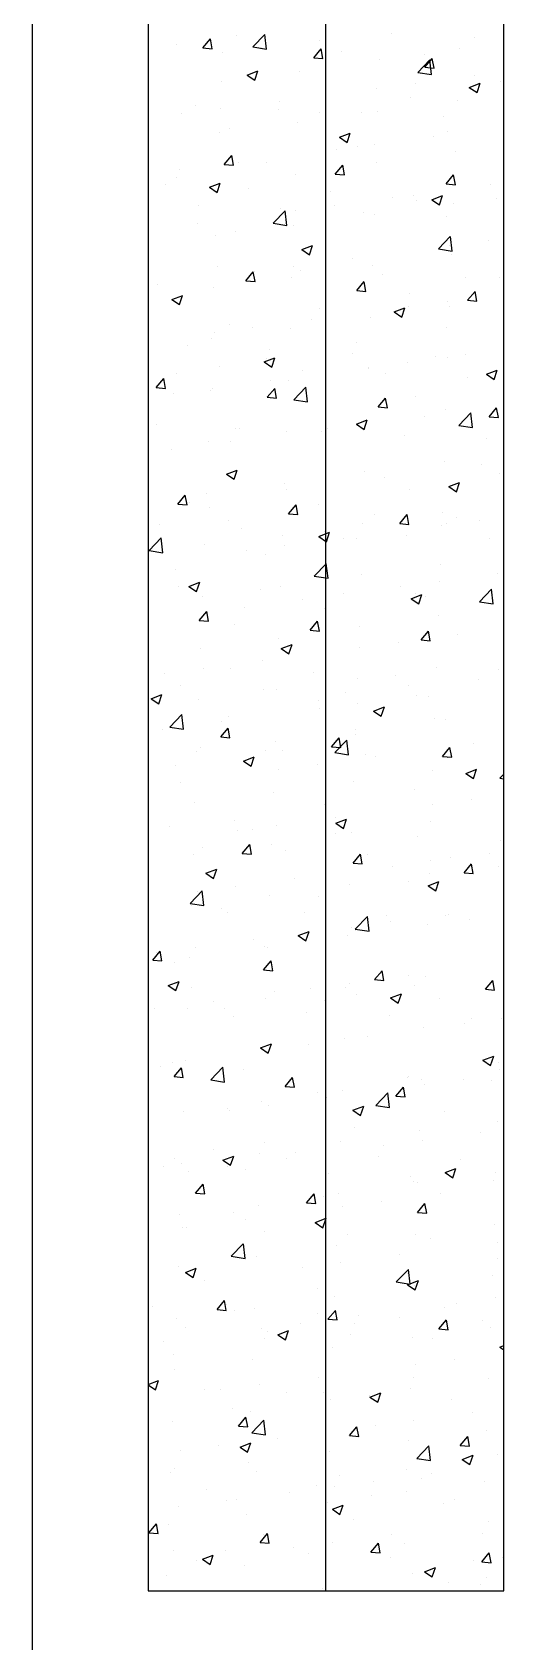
# Model space of a CAD drawing. Header units: millimetres. Extents: x 331487 to 517269, y 198509 to 399936.
# Drawn here: x 430809 to 431114, y 324786 to 325825 of the extents above; entities that cross this region are included whole.
import ezdxf

# ---------------------------------------------------------------- set-up
doc = ezdxf.new("R2010")
doc.units = ezdxf.units.MM
doc.header["$MEASUREMENT"] = 0
doc.layers.add('COLUMN', color=6, linetype='Continuous')
doc.layers.add('FOOTING', color=5, linetype='Continuous')

msp = doc.modelspace()

# ---------------------------------------------------------------- linework, layer by layer
at = {"layer": 'COLUMN'}
for p, q in [((430884.3, 329313.5), (430884.3, 324818.5)), ((431114.3, 324818.5), (431114.3, 329313.5)), ((430884.3, 324818.5), (431114.3, 324818.5))]:
    msp.add_line(p, q, dxfattribs=at)
at = {"layer": 'COLUMN', "color": 2, "linetype": 'Continuous'}
for p, q in [((430952, 325815.7), (430959.8, 325823.8)), ((430960.9, 325814.3), (430959.8, 325823.8)), ((431041.9, 325824.1), (431041.9, 325824.1)), ((430902.8, 325817.4), (430902.8, 325817.4)), ((430919.7, 325815), (430924.6, 325820.8)), ((430919.7, 325815), (430925.7, 325814.5)), ((430925.7, 325814.5), (430924.6, 325820.8)), ((430941.2, 325822.8), (430941.2, 325822.8)), ((430952, 325815.7), (430960.9, 325814.3)), ((430956.2, 325815.1), (430956.2, 325815.1)), ((430957.5, 325815.1), (430957.5, 325815.1)), ((430991.5, 325808.7), (430996.3, 325814.5)), ((430995.3, 325820.1), (430995.3, 325820.1)), ((430997.4, 325808.2), (430996.3, 325814.5)), ((431009.6, 325812.9), (431009.6, 325812.9)), ((431085.5, 325814.5), (431085.5, 325814.5)), ((431095.3, 325821.8), (431095.3, 325821.8)), ((430932.4, 325811.9), (430932.4, 325811.9)), ((430991.5, 325808.7), (430997.4, 325808.2)), ((431034.1, 325807.5), (431034.1, 325807.5)), ((431058.7, 325799.2), (431066.5, 325807.3)), ((431063, 325810.6), (431063, 325810.6)), ((431063.2, 325802.5), (431068, 325808.2)), ((431063.2, 325802.5), (431069.2, 325801.9)), ((431067.6, 325797.8), (431066.5, 325807.3)), ((431069.2, 325801.9), (431068, 325808.2)), ((430931.7, 325793.6), (430931.7, 325793.6)), ((430948.3, 325797.5), (430955.3, 325800.2)), ((430948.3, 325797.5), (430953.3, 325794.2)), ((430953.3, 325794.2), (430955.3, 325800.2)), ((430982.2, 325800), (430982.2, 325800)), ((431057.2, 325792.3), (431057.2, 325792.3)), ((431058.7, 325799.2), (431067.6, 325797.8)), ((431092, 325789.5), (431099, 325792.2)), ((431095.1, 325797.3), (431095.1, 325797.3)), ((431097, 325786.2), (431099, 325792.2)), ((431112.1, 325793.2), (431112.1, 325793.2)), ((431032.2, 325789), (431032.2, 325789)), ((431053.7, 325783.1), (431053.7, 325783.1)), ((431092, 325789.5), (431097, 325786.2)), ((430906.1, 325772.4), (430906.1, 325772.4)), ((430915.2, 325777.7), (430915.2, 325777.7)), ((430931.2, 325775.7), (430931.2, 325775.7)), ((430968.6, 325775.5), (430968.6, 325775.5)), ((430969, 325780.7), (430969, 325780.7)), ((430995.4, 325773.1), (430995.4, 325773.1)), ((431022, 325773.2), (431022, 325773.2)), ((431032.9, 325774.2), (431032.9, 325774.2)), ((431084.2, 325781.2), (431084.2, 325781.2)), ((430937.1, 325763.1), (430937.1, 325763.1)), ((430981, 325766.7), (430981, 325766.7)), ((431075.4, 325771), (431075.4, 325771)), ((431077.7, 325761.2), (431077.7, 325761.2)), ((430930.4, 325760.3), (430930.4, 325760.3)), ((431008, 325757.3), (431015, 325760)), ((431008, 325757.3), (431013, 325753.9)), ((431013, 325753.9), (431015, 325760)), ((431019.4, 325751.2), (431019.4, 325751.2)), ((431030.9, 325752.9), (431030.9, 325752.9)), ((431068.8, 325757.8), (431068.8, 325757.8)), ((430933.6, 325739.8), (430938.4, 325745.5)), ((430939.6, 325739.3), (430938.4, 325745.5)), ((430942.7, 325741.2), (430942.7, 325741.2)), ((430961.1, 325741.2), (430961.1, 325741.2)), ((431005.9, 325749.6), (431005.9, 325749.6)), ((431031.7, 325740.9), (431031.7, 325740.9)), ((431083, 325748), (431083, 325748)), ((430902.8, 325731.2), (430902.8, 325731.2)), ((430904.9, 325736.3), (430904.9, 325736.3)), ((430933.6, 325739.8), (430939.6, 325739.3)), ((430979.7, 325733.4), (430979.7, 325733.4)), ((431005.3, 325733.5), (431010.2, 325739.3)), ((431005.3, 325733.5), (431011.3, 325733)), ((431011.3, 325733), (431010.2, 325739.3)), ((431077.1, 325727.2), (431081.9, 325733)), ((431083, 325726.7), (431081.9, 325733)), ((430895.7, 325726.6), (430895.7, 325726.6)), ((430924, 325725), (430931, 325727.7)), ((430924, 325725), (430929, 325721.7)), ((430929, 325721.7), (430931, 325727.7)), ((430929.2, 325727), (430929.2, 325727)), ((430949.1, 325724.4), (430949.1, 325724.4)), ((431002.5, 325722.1), (431002.5, 325722.1)), ((431055.9, 325719.9), (431055.9, 325719.9)), ((431067.7, 325717), (431074.7, 325719.7)), ((431072.7, 325713.7), (431074.7, 325719.7)), ((431077.1, 325727.2), (431083, 325726.7)), ((431105.6, 325726.7), (431105.6, 325726.7)), ((430916.8, 325713.2), (430916.8, 325713.2)), ((430965.2, 325701.8), (430973, 325709.9)), ((430970.2, 325711), (430970.2, 325711)), ((430974.1, 325700.4), (430973, 325709.9)), ((430979.6, 325710.1), (430979.6, 325710.1)), ((431004.6, 325713.4), (431004.6, 325713.4)), ((431042.5, 325718.4), (431042.5, 325718.4)), ((431057.6, 325716.2), (431057.6, 325716.2)), ((431067.7, 325717), (431072.7, 325713.7)), ((431081.8, 325714.7), (431081.8, 325714.7)), ((431109.3, 325717.6), (431109.3, 325717.6)), ((430916.4, 325701.8), (430916.4, 325701.8)), ((430965.2, 325701.8), (430974.1, 325700.4)), ((430978.5, 325700.1), (430978.5, 325700.1)), ((430999.3, 325706.2), (430999.3, 325706.2)), ((431023.6, 325708.7), (431023.6, 325708.7)), ((431030.5, 325707.6), (431030.5, 325707.6)), ((431077, 325706.4), (431077, 325706.4)), ((430928, 325693.7), (430928, 325693.7)), ((430940.9, 325696.2), (430940.9, 325696.2)), ((431072, 325685.2), (431079.7, 325693.3)), ((431080.9, 325683.8), (431079.8, 325693.3)), ((431104.4, 325690.6), (431104.4, 325690.6)), ((430983.7, 325684.8), (430990.7, 325687.5)), ((430983.7, 325684.8), (430988.6, 325681.4)), ((430988.6, 325681.4), (430990.7, 325687.4)), ((431016.2, 325679), (431016.2, 325679)), ((431072, 325685.2), (431080.9, 325683.8)), ((431079.3, 325687.3), (431079.3, 325687.3)), ((431080.6, 325681.4), (431080.6, 325681.4)), ((430929.2, 325673.6), (430929.2, 325673.6)), ((430947.5, 325664.6), (430952.3, 325670.3)), ((430953.5, 325664.1), (430952.3, 325670.3)), ((430953.3, 325670.7), (430953.3, 325670.7)), ((430978.3, 325674), (430978.3, 325674)), ((430982.6, 325671.3), (430982.6, 325671.3)), ((431029.3, 325674.3), (431029.3, 325674.3)), ((431036, 325669), (431036, 325669)), ((430890.1, 325662.4), (430890.1, 325662.4)), ((430926.8, 325660.4), (430926.8, 325660.4)), ((430947.5, 325664.6), (430953.5, 325664.1)), ((430977.3, 325666.8), (430977.3, 325666.8)), ((431019.2, 325658.3), (431024, 325664.1)), ((431019.2, 325658.3), (431025.2, 325657.8)), ((431025.2, 325657.8), (431024, 325664)), ((431089.4, 325666.8), (431089.4, 325666.8)), ((431090.9, 325652), (431095.8, 325657.8)), ((431096.9, 325651.5), (431095.8, 325657.8)), ((431111.8, 325666.5), (431111.8, 325666.5)), ((430899.7, 325652.5), (430906.7, 325655.2)), ((430899.7, 325652.5), (430904.6, 325649.2)), ((430904.6, 325649.2), (430906.6, 325655.2)), ((430995.1, 325646.5), (430995.1, 325646.5)), ((431043.4, 325644.5), (431050.4, 325647.2)), ((431048.3, 325641.1), (431050.4, 325647.2)), ((431053, 325647.8), (431053, 325647.8)), ((431053.5, 325656.5), (431053.5, 325656.5)), ((431078.1, 325651.1), (431078.1, 325651.1)), ((431079.4, 325648.1), (431079.4, 325648.1)), ((431090.9, 325652), (431096.9, 325651.5)), ((430936.8, 325636.5), (430936.8, 325636.5)), ((430989.9, 325639.5), (430989.9, 325639.5)), ((431028, 325641), (431028, 325641)), ((431043.4, 325644.5), (431048.3, 325641.1)), ((430925.6, 325627.1), (430925.6, 325627.1)), ((430927, 325631.2), (430927, 325631.2)), ((430952, 325634.5), (430952, 325634.5)), ((430976.1, 325633.6), (430976.1, 325633.6)), ((431077.4, 325634.6), (431077.4, 325634.6)), ((430909.7, 325622.5), (430909.7, 325622.5)), ((430963.1, 325620.2), (430963.1, 325620.2)), ((431016.5, 325617.9), (431016.5, 325617.9)), ((431019.1, 325624.5), (431019.1, 325624.5)), ((431069.9, 325615.7), (431069.9, 325615.7)), ((431089.6, 325616.7), (431089.6, 325616.7)), ((430930.8, 325609), (430930.8, 325609)), ((430959.3, 325612.2), (430966.3, 325614.9)), ((430959.3, 325612.2), (430964.3, 325608.9)), ((430960.8, 325614.5), (430960.8, 325614.5)), ((430964.3, 325608.9), (430966.3, 325614.9)), ((430984.2, 325606.8), (430984.2, 325606.8)), ((431026.7, 325608.4), (431026.7, 325608.4)), ((431026.8, 325607.8), (431026.8, 325607.8)), ((431051.8, 325611.7), (431051.8, 325611.7)), ((431078.2, 325614.8), (431078.2, 325614.8)), ((431103.1, 325604.2), (431110.1, 325606.9)), ((431108, 325600.9), (431110.1, 325606.9)), ((430889.6, 325595.6), (430894.5, 325601.4)), ((430889.6, 325595.6), (430895.6, 325595.1)), ((430895.6, 325595.1), (430894.5, 325601.4)), ((430902.5, 325604.5), (430902.5, 325604.5)), ((430925.7, 325595.1), (430925.7, 325595.1)), ((430961.4, 325589.4), (430966.2, 325595.1)), ((430963.6, 325600.1), (430963.6, 325600.1)), ((430967.3, 325588.8), (430966.2, 325595.1)), ((430974.9, 325600.3), (430974.9, 325600.3)), ((430978.5, 325587.8), (430986.3, 325595.9)), ((430987.4, 325586.4), (430986.3, 325595.9)), ((431037.6, 325604.5), (431037.6, 325604.5)), ((431091, 325602.3), (431091, 325602.3)), ((431103.1, 325604.2), (431108, 325600.9)), ((430900.7, 325591.8), (430900.7, 325591.8)), ((430924.4, 325593.9), (430924.4, 325593.9)), ((430961.4, 325589.4), (430967.3, 325588.8)), ((430978.5, 325587.8), (430987.4, 325586.4)), ((431033.1, 325583.1), (431037.9, 325588.8)), ((431039.1, 325582.6), (431037.9, 325588.8)), ((431057.3, 325589.6), (431057.3, 325589.6)), ((430999, 325579.5), (430999, 325579.5)), ((431019, 325572), (431026, 325574.7)), ((431024, 325568.6), (431026, 325574.7)), ((431025.6, 325574.5), (431025.6, 325574.5)), ((431033.1, 325583.1), (431039.1, 325582.6)), ((431063.3, 325577.2), (431063.3, 325577.2)), ((431076.9, 325581.5), (431076.9, 325581.5)), ((431085.2, 325571.2), (431093, 325579.4)), ((431094.1, 325569.9), (431093, 325579.4)), ((431104.8, 325576.8), (431109.6, 325582.6)), ((431104.8, 325576.8), (431110.8, 325576.3)), ((431110.8, 325576.3), (431109.6, 325582.6)), ((430889.9, 325571.6), (430889.9, 325571.6)), ((430940.6, 325569.5), (430940.6, 325569.5)), ((430943.2, 325569.4), (430943.2, 325569.4)), ((430973.7, 325567), (430973.7, 325567)), ((430996.6, 325567.1), (430996.6, 325567.1)), ((431000.4, 325569), (431000.4, 325569)), ((431019, 325572), (431024, 325568.6)), ((431025.5, 325572.3), (431025.5, 325572.3)), ((431050, 325564.9), (431050, 325564.9)), ((431085.2, 325571.2), (431094.1, 325569.9)), ((430899.4, 325555.7), (430899.4, 325555.7)), ((430923.2, 325560.6), (430923.2, 325560.6)), ((430937.3, 325560.6), (430937.3, 325560.6)), ((431103.4, 325562.6), (431103.4, 325562.6)), ((431075.7, 325548.2), (431075.7, 325548.2)), ((431100.2, 325546.1), (431100.2, 325546.1)), ((430935, 325539.7), (430942, 325542.4)), ((430935, 325539.7), (430940, 325536.4)), ((430940, 325536.4), (430942, 325542.4)), ((430972.4, 325533.7), (430972.4, 325533.7)), ((430999.1, 325532.8), (430999.1, 325532.8)), ((431024.4, 325541.2), (431024.4, 325541.2)), ((431037, 325537.8), (431037, 325537.8)), ((431078.7, 325531.7), (431085.7, 325534.4)), ((431083.7, 325528.4), (431085.7, 325534.4)), ((431111.5, 325539.9), (431111.5, 325539.9)), ((430903.5, 325520.4), (430908.3, 325526.2)), ((430909.5, 325519.9), (430908.3, 325526.2)), ((430921.9, 325527.3), (430921.9, 325527.3)), ((430974.1, 325529.5), (430974.1, 325529.5)), ((431053.2, 325529.9), (431053.2, 325529.9)), ((431078.7, 325531.7), (431083.7, 325528.4)), ((430903.5, 325520.4), (430909.5, 325519.9)), ((430911, 325521.2), (430911, 325521.2)), ((430923.8, 325518.3), (430923.8, 325518.3)), ((430975.2, 325514.1), (430980.1, 325519.9)), ((430975.2, 325514.1), (430981.2, 325513.6)), ((430977.1, 325516), (430977.1, 325516)), ((430981.2, 325513.6), (430980.1, 325519.9)), ((430994.8, 325519.9), (430994.8, 325519.9)), ((431030.5, 325513.8), (431030.5, 325513.8)), ((431047, 325507.9), (431051.8, 325513.6)), ((431052.9, 325507.3), (431051.8, 325513.6)), ((431074.5, 325514.9), (431074.5, 325514.9)), ((431083.9, 325511.5), (431083.9, 325511.5)), ((430891.5, 325507.1), (430891.5, 325507.1)), ((430936.5, 325509.9), (430936.5, 325509.9)), ((430944.8, 325504.8), (430944.8, 325504.8)), ((430994.7, 325499.5), (431001.7, 325502.2)), ((430998.2, 325502.6), (430998.2, 325502.6)), ((430999.7, 325496.1), (431001.7, 325502.2)), ((431023.2, 325507.9), (431023.2, 325507.9)), ((431047, 325507.9), (431052.9, 325507.3)), ((431073.9, 325506.7), (431073.9, 325506.7)), ((431077.1, 325507.9), (431077.1, 325507.9)), ((431098.9, 325510), (431098.9, 325510)), ((430885, 325490.4), (430892.8, 325498.5)), ((430893.9, 325489), (430892.8, 325498.5)), ((430920.7, 325494), (430920.7, 325494)), ((430971.2, 325500.4), (430971.2, 325500.4)), ((430972.8, 325493.4), (430972.8, 325493.4)), ((430994.7, 325499.5), (430999.7, 325496.1)), ((431010.7, 325498.4), (431010.7, 325498.4)), ((431018.8, 325497.9), (431018.8, 325497.9)), ((431051.6, 325500.3), (431051.6, 325500.3)), ((431105, 325498.1), (431105, 325498.1)), ((430884.6, 325481.8), (430884.6, 325481.8)), ((430885, 325490.4), (430893.9, 325489)), ((430947.8, 325490.1), (430947.8, 325490.1)), ((430960.5, 325487.9), (430960.5, 325487.9)), ((430991.7, 325473.8), (430999.5, 325481.9)), ((431000.7, 325472.5), (430999.5, 325482)), ((431073.3, 325481.6), (431073.3, 325481.6)), ((430902.2, 325477.9), (430902.2, 325477.9)), ((430910.7, 325467.2), (430917.7, 325469.9)), ((430915.6, 325463.9), (430917.7, 325469.9)), ((430991.8, 325473.8), (431000.7, 325472.5)), ((431022, 325474.6), (431022, 325474.6)), ((431072.6, 325470.5), (431072.6, 325470.5)), ((431110.5, 325475.5), (431110.5, 325475.5)), ((430903.9, 325467.4), (430903.9, 325467.4)), ((430910.7, 325467.2), (430915.7, 325463.9)), ((430919.5, 325460.7), (430919.5, 325460.7)), ((430957.2, 325465.2), (430957.2, 325465.2)), ((430970, 325467.1), (430970, 325467.1)), ((431010.6, 325462.9), (431010.6, 325462.9)), ((431047.6, 325467.2), (431047.6, 325467.2)), ((431054.4, 325459.2), (431061.4, 325461.9)), ((431057, 325462.9), (431057, 325462.9)), ((431059.4, 325455.9), (431061.4, 325461.9)), ((431064, 325460.7), (431064, 325460.7)), ((431098.5, 325457.3), (431106.3, 325465.4)), ((431107.4, 325455.9), (431106.3, 325465.4)), ((430917.4, 325445.2), (430922.2, 325450.9)), ((430921.5, 325450.6), (430921.5, 325450.6)), ((430923.4, 325444.7), (430922.2, 325450.9)), ((430946.5, 325453.9), (430946.5, 325453.9)), ((430984.4, 325458.9), (430984.4, 325458.9)), ((430998.7, 325452.9), (430998.7, 325452.9)), ((431054.4, 325459.2), (431059.4, 325455.9)), ((431098.5, 325457.3), (431107.4, 325455.9)), ((430917.4, 325445.2), (430923.4, 325444.7)), ((430940.4, 325442.9), (430940.4, 325442.9)), ((430989.1, 325438.9), (430993.9, 325444.7)), ((430989.1, 325438.9), (430995.1, 325438.4)), ((430995.1, 325438.4), (430993.9, 325444.7)), ((431020.7, 325441.3), (431020.7, 325441.3)), ((431072.1, 325448.4), (431072.1, 325448.4)), ((430968.8, 325433.8), (430968.8, 325433.8)), ((430970.4, 325427), (430977.4, 325429.6)), ((430975.3, 325423.6), (430977.4, 325429.6)), ((431046.3, 325431.1), (431046.3, 325431.1)), ((431060.8, 325432.6), (431065.7, 325438.4)), ((431060.8, 325432.6), (431066.8, 325432.1)), ((431066.8, 325432.1), (431065.7, 325438.4)), ((431084.2, 325436.1), (431084.2, 325436.1)), ((430918.3, 325427.4), (430918.3, 325427.4)), ((430958.1, 325419.5), (430958.1, 325419.5)), ((430970.4, 325427), (430975.3, 325423.6)), ((431021.3, 325427.8), (431021.3, 325427.8)), ((431114.1, 325418.9), (431114.3, 325419)), ((431114.1, 325418.9), (431114.3, 325418.8)), ((430884.4, 325416.3), (430884.4, 325416.3)), ((430895.2, 325411.2), (430895.2, 325411.2)), ((430920.2, 325414.5), (430920.2, 325414.5)), ((430937.8, 325414.1), (430937.8, 325414.1)), ((430991.2, 325411.8), (430991.2, 325411.8)), ((431019.5, 325408), (431019.5, 325408)), ((431044.5, 325409.6), (431044.5, 325409.6)), ((431070.9, 325415.1), (431070.9, 325415.1)), ((431111.2, 325413.3), (431111.2, 325413.3)), ((430886.3, 325394.7), (430893.3, 325397.4)), ((430891.3, 325391.3), (430893.3, 325397.4)), ((430905.5, 325402.9), (430905.5, 325402.9)), ((430958.9, 325400.7), (430958.9, 325400.7)), ((430967.6, 325400.5), (430967.6, 325400.5)), ((431012.2, 325398.4), (431012.2, 325398.4)), ((431052.9, 325403.3), (431052.9, 325403.3)), ((431097.9, 325407.3), (431097.9, 325407.3)), ((430886.3, 325394.7), (430891.3, 325391.3)), ((430917.1, 325394.1), (430917.1, 325394.1)), ((430994.5, 325393.2), (430994.5, 325393.2)), ((430994.9, 325388.3), (430994.9, 325388.3)), ((431020, 325391.6), (431020, 325391.6)), ((431030.1, 325386.7), (431037.1, 325389.4)), ((431030.1, 325386.7), (431035, 325383.3)), ((431035, 325383.3), (431037.1, 325389.4)), ((431057.9, 325396.6), (431057.9, 325396.6)), ((431065.6, 325396.1), (431065.6, 325396.1)), ((430898.3, 325376.4), (430906.1, 325384.5)), ((430898.3, 325376.4), (430907.2, 325375)), ((430907.2, 325375), (430906.1, 325384.5)), ((430931.8, 325380), (430931.8, 325380)), ((430936.2, 325383.2), (430936.2, 325383.2)), ((431069.7, 325381.8), (431069.7, 325381.8)), ((431076.8, 325381.3), (431076.8, 325381.3)), ((430893.9, 325375), (430893.9, 325375)), ((430931.3, 325370), (430936.1, 325375.7)), ((430931.3, 325370), (430937.2, 325369.5)), ((430937.2, 325369.4), (430936.1, 325375.7)), ((430966.4, 325367.2), (430966.4, 325367.2)), ((431003, 325363.7), (431007.8, 325369.4)), ((431005, 325359.9), (431012.8, 325368)), ((431009, 325363.2), (431007.8, 325369.4)), ((431013.9, 325358.5), (431012.8, 325368)), ((431018.3, 325374.7), (431018.3, 325374.7)), ((431018.5, 325371.3), (431018.5, 325371.3)), ((430915.9, 325360.8), (430915.9, 325360.8)), ((430917.9, 325363.3), (430917.9, 325363.3)), ((430946, 325354.4), (430953, 325357.1)), ((430951, 325351.1), (430953, 325357.1)), ((430960.2, 325361.3), (430960.2, 325361.3)), ((430971.3, 325361), (430971.3, 325361)), ((431003, 325363.7), (431009, 325363.2)), ((431005, 325359.9), (431013.9, 325358.5)), ((431024.6, 325358.7), (431024.6, 325358.7)), ((431031.5, 325357.2), (431031.5, 325357.2)), ((431074.7, 325357.4), (431079.5, 325363.2)), ((431074.7, 325357.4), (431080.7, 325356.9)), ((431078, 325356.5), (431078, 325356.5)), ((431080.7, 325356.9), (431079.5, 325363.2)), ((431094.7, 325365.5), (431094.7, 325365.5)), ((430901.9, 325351.3), (430901.9, 325351.3)), ((430946, 325354.4), (430951, 325351.1)), ((430968.6, 325348.9), (430968.6, 325348.9)), ((430993.7, 325352.2), (430993.7, 325352.2)), ((431068.4, 325348.5), (431068.4, 325348.5)), ((431089.8, 325346.4), (431096.8, 325349.1)), ((431089.8, 325346.4), (431094.7, 325343.1)), ((431094.7, 325343.1), (431096.7, 325349.1)), ((431111.7, 325343.3), (431114.3, 325346)), ((430905.5, 325340.6), (430905.5, 325340.6)), ((431017.1, 325341.4), (431017.1, 325341.4)), ((431056.7, 325336.3), (431056.7, 325336.3)), ((431111.7, 325343.3), (431114.3, 325342.9)), ((430914.6, 325327.5), (430914.6, 325327.5)), ((430965.2, 325333.9), (430965.2, 325333.9)), ((430998.4, 325326.3), (430998.4, 325326.3)), ((431068.4, 325326.1), (431068.4, 325326.1)), ((431093.4, 325329.4), (431093.4, 325329.4)), ((430940.1, 325316.3), (430940.1, 325316.3)), ((431005.2, 325317.7), (431005.2, 325317.7)), ((431005.7, 325314.2), (431012.7, 325316.9)), ((431005.7, 325314.2), (431010.7, 325310.8)), ((431010.7, 325310.8), (431012.7, 325316.9)), ((431067.2, 325315.2), (431067.2, 325315.2)), ((430898.4, 325312.2), (430898.4, 325312.2)), ((430942.3, 325309.5), (430942.3, 325309.5)), ((430951.8, 325309.9), (430951.8, 325309.9)), ((430967.4, 325312.8), (430967.4, 325312.8)), ((431005.2, 325307.6), (431005.2, 325307.6)), ((431015.9, 325308.2), (431015.9, 325308.2)), ((431058.6, 325305.4), (431058.6, 325305.4)), ((430913.4, 325294.3), (430913.4, 325294.3)), ((430919.5, 325298.7), (430919.5, 325298.7)), ((430945.1, 325294.8), (430950, 325300.5)), ((430945.1, 325294.8), (430951.1, 325294.2)), ((430951.1, 325294.2), (430950, 325300.5)), ((430963.9, 325300.7), (430963.9, 325300.7)), ((430972.9, 325296.5), (430972.9, 325296.5)), ((431016.9, 325288.5), (431021.7, 325294.2)), ((431022.8, 325288), (431021.7, 325294.2)), ((431026.3, 325294.2), (431026.3, 325294.2)), ((431105, 325294.9), (431105, 325294.9)), ((431111.9, 325303.1), (431111.9, 325303.1)), ((430921.7, 325281.9), (430928.7, 325284.6)), ((430926.7, 325278.6), (430928.7, 325284.6)), ((431016.9, 325288.5), (431022.8, 325288)), ((431042.1, 325286.6), (431042.1, 325286.6)), ((431067.1, 325289.9), (431067.1, 325289.9)), ((431079.6, 325292), (431079.6, 325292)), ((431088.6, 325282.2), (431093.4, 325288)), ((431094.6, 325281.7), (431093.4, 325287.9)), ((431110.9, 325286.6), (431110.9, 325286.6)), ((430921.7, 325281.9), (430926.7, 325278.6)), ((430941.1, 325273.3), (430941.1, 325273.3)), ((430978.9, 325278.3), (430978.9, 325278.3)), ((431014.7, 325274.9), (431014.7, 325274.9)), ((431052.6, 325276.6), (431052.6, 325276.6)), ((431065.4, 325273.9), (431072.4, 325276.6)), ((431065.4, 325273.9), (431070.4, 325270.6)), ((431066, 325281.9), (431066, 325281.9)), ((431070.4, 325270.6), (431072.4, 325276.6)), ((431088.6, 325282.2), (431094.6, 325281.7)), ((430911.5, 325262.4), (430919.3, 325270.6)), ((430911.5, 325262.5), (430920.4, 325261.1)), ((430916, 325270), (430916, 325270)), ((430920.4, 325261.1), (430919.3, 325270.6)), ((430962.7, 325267.4), (430962.7, 325267.4)), ((430994.2, 325266.6), (430994.2, 325266.6)), ((430912.2, 325261), (430912.2, 325261)), ((430931.9, 325259.1), (430931.9, 325259.1)), ((430935.9, 325256.6), (430935.9, 325256.6)), ((430985.3, 325256.8), (430985.3, 325256.8)), ((431018.3, 325245.9), (431026.1, 325254)), ((431027.2, 325244.5), (431026.1, 325254)), ((431038.7, 325254.6), (431038.7, 325254.6)), ((431076.5, 325254.7), (431076.5, 325254.7)), ((431078.7, 325255.5), (431078.7, 325255.5)), ((431092, 325252.3), (431092, 325252.3)), ((430981.4, 325241.7), (430988.4, 325244.4)), ((430981.4, 325241.7), (430986.4, 325238.3)), ((430986.4, 325238.3), (430988.4, 325244.3)), ((431013.4, 325241.6), (431013.4, 325241.6)), ((431015.8, 325247.2), (431015.8, 325247.2)), ((431018.2, 325244.7), (431018.2, 325244.7)), ((431018.3, 325245.9), (431027.2, 325244.5)), ((431040.8, 325250.5), (431040.8, 325250.5)), ((431064.8, 325248.6), (431064.8, 325248.6)), ((430887.3, 325225.8), (430892.1, 325231.6)), ((430889.7, 325230.6), (430889.7, 325230.6)), ((430893.3, 325225.3), (430892.1, 325231.6)), ((430914.8, 325233.9), (430914.8, 325233.9)), ((430952.6, 325238.9), (430952.6, 325238.9)), ((430959.9, 325234.7), (430959.9, 325234.7)), ((430961.5, 325234.1), (430961.5, 325234.1)), ((430887.3, 325225.8), (430893.3, 325225.3)), ((430901.6, 325224.6), (430901.6, 325224.6)), ((430911, 325227.7), (430911, 325227.7)), ((430959, 325219.5), (430963.8, 325225.3)), ((430965, 325219), (430963.8, 325225.3)), ((431114.1, 325221.7), (431114.1, 325221.7)), ((430897.4, 325209.4), (430904.4, 325212.1)), ((430902.3, 325206.1), (430904.4, 325212.1)), ((430959, 325219.5), (430965, 325219)), ((431014.5, 325211), (431014.5, 325211)), ((431030.7, 325213.3), (431035.6, 325219)), ((431030.7, 325213.3), (431036.7, 325212.7)), ((431036.7, 325212.7), (431035.6, 325219)), ((431052.4, 325216), (431052.4, 325216)), ((431063.6, 325215.3), (431063.6, 325215.3)), ((431102.5, 325207), (431107.3, 325212.7)), ((431108.4, 325206.5), (431107.3, 325212.7)), ((430897.4, 325209.4), (430902.3, 325206.1)), ((430912.4, 325208), (430912.4, 325208)), ((430926.3, 325199.4), (430926.3, 325199.4)), ((430960.3, 325200.8), (430960.3, 325200.8)), ((430965.8, 325205.7), (430965.8, 325205.7)), ((430989.5, 325207.7), (430989.5, 325207.7)), ((430998.1, 325199.7), (430998.1, 325199.7)), ((431012.2, 325208.3), (431012.2, 325208.3)), ((431019.2, 325203.5), (431019.2, 325203.5)), ((431041.1, 325201.4), (431048.1, 325204.1)), ((431041.1, 325201.4), (431046.1, 325198)), ((431046.1, 325198), (431048.1, 325204.1)), ((431056.4, 325209.7), (431056.4, 325209.7)), ((431072.6, 325201.2), (431072.6, 325201.2)), ((431102.5, 325207), (431108.4, 325206.5)), ((430888.4, 325194.4), (430888.4, 325194.4)), ((430909.8, 325194.4), (430909.8, 325194.4)), ((430933.5, 325194.5), (430933.5, 325194.5)), ((430939.8, 325189.6), (430939.8, 325189.6)), ((430986.9, 325192.3), (430986.9, 325192.3)), ((431040.3, 325190), (431040.3, 325190)), ((431062.4, 325182), (431062.4, 325182)), ((431089.2, 325184.9), (431089.2, 325184.9)), ((431093.7, 325187.8), (431093.7, 325187.8)), ((431112.9, 325188.4), (431112.9, 325188.4)), ((431114.3, 325188.2), (431114.3, 325188.2)), ((430957.1, 325169.1), (430964.1, 325171.8)), ((430957.1, 325169.1), (430962, 325165.8)), ((430962, 325165.8), (430964.1, 325171.8)), ((430963.2, 325168.3), (430963.2, 325168.3)), ((430988.2, 325171.6), (430988.2, 325171.6)), ((431011, 325175), (431011, 325175)), ((431026.1, 325176.6), (431026.1, 325176.6)), ((430900, 325160), (430900, 325160)), ((430908.6, 325161.1), (430908.6, 325161.1)), ((430959.1, 325167.5), (430959.1, 325167.5)), ((431100.8, 325161.1), (431107.8, 325163.8)), ((431100.8, 325161.1), (431105.8, 325157.8)), ((431105.7, 325157.8), (431107.8, 325163.8)), ((431110.6, 325160), (431110.6, 325160)), ((430892.5, 325157.1), (430892.5, 325157.1)), ((430901.2, 325150.6), (430906, 325156.3)), ((430901.2, 325150.6), (430907.1, 325150.1)), ((430907.1, 325150.1), (430906, 325156.3)), ((430924.8, 325148.5), (430932.6, 325156.6)), ((430924.8, 325148.5), (430933.7, 325147.1)), ((430933.7, 325147.1), (430932.6, 325156.6)), ((430945.9, 325154.9), (430945.9, 325154.9)), ((430972.9, 325144.3), (430977.7, 325150.1)), ((430978.9, 325143.8), (430977.7, 325150.1)), ((430999.3, 325152.6), (430999.3, 325152.6)), ((431052.3, 325150), (431052.3, 325150)), ((431052.7, 325150.4), (431052.7, 325150.4)), ((431061.1, 325148.7), (431061.1, 325148.7)), ((431088, 325148.7), (431088, 325148.7)), ((431106.1, 325148.1), (431106.1, 325148.1)), ((431111.6, 325155.1), (431111.6, 325155.1)), ((430972.9, 325144.3), (430978.9, 325143.8)), ((430994, 325140), (430994, 325140)), ((430999.8, 325137.1), (430999.8, 325137.1)), ((431009.8, 325141.7), (431009.8, 325141.7)), ((431031.5, 325131.9), (431039.3, 325140.1)), ((431040.4, 325130.6), (431039.3, 325140.1)), ((431044.6, 325138), (431049.4, 325143.8)), ((431044.6, 325138), (431050.6, 325137.5)), ((431050.6, 325137.5), (431049.4, 325143.8)), ((431062.9, 325145.5), (431062.9, 325145.5)), ((430907.3, 325127.8), (430907.3, 325127.8)), ((430935.6, 325130), (430935.6, 325130)), ((430936.9, 325128.9), (430936.9, 325128.9)), ((430957.9, 325134.2), (430957.9, 325134.2)), ((430961.9, 325132.1), (430961.9, 325132.1)), ((431016.8, 325128.9), (431023.8, 325131.6)), ((431016.8, 325128.9), (431021.7, 325125.5)), ((431021.7, 325125.5), (431023.8, 325131.6)), ((431031.5, 325131.9), (431040.4, 325130.6)), ((431076.2, 325128), (431076.2, 325128)), ((431017.9, 325118), (431017.9, 325118)), ((431110.4, 325121.9), (431110.4, 325121.9)), ((430959.6, 325108), (430959.6, 325108)), ((431008.6, 325108.4), (431008.6, 325108.4)), ((431036.6, 325106), (431036.6, 325106)), ((431059.9, 325115.5), (431059.9, 325115.5)), ((431061.6, 325109.3), (431061.6, 325109.3)), ((431099.5, 325114.3), (431099.5, 325114.3)), ((430901.3, 325098), (430901.3, 325098)), ((430926.4, 325103.8), (430926.4, 325103.8)), ((430932.7, 325096.6), (430939.7, 325099.3)), ((430932.7, 325096.6), (430937.7, 325093.3)), ((430937.7, 325093.3), (430939.7, 325099.3)), ((430956.6, 325100.9), (430956.6, 325100.9)), ((430973.5, 325097.7), (430973.5, 325097.7)), ((430979.8, 325101.5), (430979.8, 325101.5)), ((431033.2, 325099.3), (431033.2, 325099.3)), ((431086.6, 325097), (431086.6, 325097)), ((430894.1, 325092.6), (430894.1, 325092.6)), ((430906.1, 325094.5), (430906.1, 325094.5)), ((430910.6, 325089.4), (430910.6, 325089.4)), ((430935.6, 325092.7), (430935.6, 325092.7)), ((430947.5, 325090.3), (430947.5, 325090.3)), ((431000.9, 325088.1), (431000.9, 325088.1)), ((431054.3, 325085.8), (431054.3, 325085.8)), ((431076.4, 325088.6), (431083.4, 325091.3)), ((431076.4, 325088.6), (431081.4, 325085.3)), ((431081.4, 325085.3), (431083.4, 325091.3)), ((431109.2, 325088.6), (431109.2, 325088.6)), ((430915, 325075.4), (430919.9, 325081.1)), ((430915, 325075.4), (430921, 325074.9)), ((430921, 325074.8), (430919.9, 325081.1)), ((430986.8, 325069.1), (430991.6, 325074.8)), ((430992.7, 325068.6), (430991.6, 325074.8)), ((431007.4, 325075.1), (431007.4, 325075.1)), ((431056.1, 325083), (431056.1, 325083)), ((431058.7, 325082.2), (431058.7, 325082.2)), ((431073.2, 325074.8), (431073.2, 325074.8)), ((431107.7, 325083.6), (431107.7, 325083.6)), ((430955.4, 325067.6), (430955.4, 325067.6)), ((430986.8, 325069.1), (430992.7, 325068.6)), ((430997.8, 325073), (430997.8, 325073)), ((431010.3, 325066.6), (431010.3, 325066.6)), ((431035.3, 325069.9), (431035.3, 325069.9)), ((431058.5, 325062.8), (431063.3, 325068.6)), ((431064.5, 325062.3), (431063.3, 325068.6)), ((430904.9, 325061.2), (430904.9, 325061.2)), ((430939.5, 325063), (430939.5, 325063)), ((430947.2, 325058.3), (430947.2, 325058.3)), ((430992.4, 325056.4), (430999.4, 325059.1)), ((430992.4, 325056.4), (430997.4, 325053)), ((430997.4, 325053), (430999.4, 325059.1)), ((431058.5, 325062.8), (431064.5, 325062.3)), ((431108, 325055.3), (431108, 325055.3)), ((430906.5, 325053), (430906.5, 325053)), ((430909.3, 325053.3), (430909.3, 325053.3)), ((430959.9, 325050.7), (430959.9, 325050.7)), ((431013.3, 325048.4), (431013.3, 325048.4)), ((431057.5, 325048.9), (431057.5, 325048.9)), ((431066.7, 325046.2), (431066.7, 325046.2)), ((431110.1, 325043.7), (431110.1, 325043.7)), ((430938.1, 325034.5), (430945.8, 325042.6)), ((430938.1, 325034.5), (430947, 325033.2)), ((430947, 325033.2), (430945.9, 325042.6)), ((430954.2, 325034.3), (430954.2, 325034.3)), ((431006.1, 325041.8), (431006.1, 325041.8)), ((431046.9, 325035.4), (431046.9, 325035.4)), ((431110.3, 325033.4), (431110.3, 325033.4)), ((430903.7, 325027.9), (430903.7, 325027.9)), ((430908.4, 325024.1), (430915.4, 325026.8)), ((430908.4, 325024.1), (430913.4, 325020.8)), ((430913.4, 325020.8), (430915.4, 325026.8)), ((430984, 325027.1), (430984, 325027.1)), ((431009, 325030.4), (431009, 325030.4)), ((431044.8, 325018), (431052.6, 325026.1)), ((431052, 325023.4), (431052, 325023.4)), ((431053.7, 325016.6), (431052.6, 325026.1)), ((430920.8, 325018.8), (430920.8, 325018.8)), ((430993.7, 325013.4), (430993.7, 325013.4)), ((431044.8, 325018), (431053.7, 325016.6)), ((431052.1, 325016.1), (431059.1, 325018.8)), ((431052.1, 325016.1), (431057.1, 325012.8)), ((431056.3, 325015.6), (431056.3, 325015.6)), ((431057.1, 325012.8), (431059.1, 325018.8)), ((431106.8, 325022), (431106.8, 325022)), ((430887.1, 325001.9), (430887.1, 325001.9)), ((430928.9, 325000.2), (430933.7, 325005.9)), ((430934.9, 324999.6), (430933.7, 325005.9)), ((430935.3, 325003.3), (430935.3, 325003.3)), ((431004.9, 325008.5), (431004.9, 325008.5)), ((431083.8, 325004.3), (431083.8, 325004.3)), ((431108.8, 325007.6), (431108.8, 325007.6)), ((430902.5, 324994.6), (430902.5, 324994.6)), ((430928.9, 325000.2), (430934.9, 324999.6)), ((430940.4, 324999.6), (430940.4, 324999.6)), ((430953, 325001.1), (430953, 325001.1)), ((430993.8, 324997.3), (430993.8, 324997.3)), ((431000.6, 324993.9), (431005.5, 324999.6)), ((431000.6, 324993.9), (431006.6, 324993.4)), ((431006.6, 324993.4), (431005.5, 324999.6)), ((431020.6, 324996), (431020.6, 324996)), ((431047.2, 324995.1), (431047.2, 324995.1)), ((431072.4, 324987.6), (431077.2, 324993.4)), ((431075.9, 325001.4), (431075.9, 325001.4)), ((431078.3, 324987.1), (431077.2, 324993.3)), ((431100.6, 324992.8), (431100.6, 324992.8)), ((430908.2, 324988.4), (430908.2, 324988.4)), ((430957.7, 324987.7), (430957.7, 324987.7)), ((430959.3, 324981.4), (430959.3, 324981.4)), ((430961.5, 324986.2), (430961.5, 324986.2)), ((430968.1, 324983.9), (430975.1, 324986.5)), ((430968.1, 324983.9), (430973.1, 324980.5)), ((430973.1, 324980.5), (430975.1, 324986.5)), ((430982.7, 324991), (430982.7, 324991)), ((431014.9, 324983.9), (431014.9, 324983.9)), ((431017.6, 324991.4), (431017.6, 324991.4)), ((431055.1, 324982.3), (431055.1, 324982.3)), ((431068.3, 324981.7), (431068.3, 324981.7)), ((431072.4, 324987.6), (431078.3, 324987.1)), ((431105.6, 324988.7), (431105.6, 324988.7)), ((430894.5, 324979.4), (430894.5, 324979.4)), ((430901, 324971.4), (430901, 324971.4)), ((431003.7, 324975.3), (431003.7, 324975.3)), ((431111.8, 324975.8), (431114.3, 324976.8)), ((431111.8, 324975.8), (431114.3, 324974.1)), ((430901.3, 324961.4), (430901.3, 324961.4)), ((430951.8, 324967.8), (430951.8, 324967.8)), ((431057.4, 324964.8), (431057.4, 324964.8)), ((431082.5, 324968.1), (431082.5, 324968.1)), ((431114.1, 324966.4), (431114.1, 324966.4)), ((430884.3, 324951.7), (430891.1, 324954.3)), ((430884.3, 324951.4), (430889, 324948.2)), ((430889, 324948.2), (430891.1, 324954.3)), ((430956.4, 324951.5), (430956.4, 324951.5)), ((430994.3, 324956.5), (430994.3, 324956.5)), ((431055.8, 324956.4), (431055.8, 324956.4)), ((431104.4, 324955.4), (431104.4, 324955.4)), ((430920.6, 324948.8), (430920.6, 324948.8)), ((430931.4, 324948.2), (430931.4, 324948.2)), ((430973.9, 324946.5), (430973.9, 324946.5)), ((430997.5, 324946.4), (430997.5, 324946.4)), ((431002.5, 324942), (431002.5, 324942)), ((431027.3, 324944.3), (431027.3, 324944.3)), ((431027.8, 324943.6), (431034.8, 324946.3)), ((431027.8, 324943.6), (431032.8, 324940.2)), ((431032.8, 324940.2), (431034.8, 324946.3)), ((431053.8, 324949), (431053.8, 324949)), ((431080.7, 324942), (431080.7, 324942)), ((430939.2, 324936.4), (430939.2, 324936.4)), ((430942.8, 324924.9), (430947.6, 324930.7)), ((430948.8, 324924.4), (430947.6, 324930.7)), ((430950.6, 324934.5), (430950.6, 324934.5)), ((431094, 324933.7), (431094, 324933.7)), ((430900, 324928.1), (430900, 324928.1)), ((430942.8, 324924.9), (430948.8, 324924.4)), ((430951.3, 324920.6), (430959.1, 324928.7)), ((430951.3, 324920.6), (430960.2, 324919.2)), ((430960.2, 324919.2), (430959.1, 324928.7)), ((431014.5, 324918.7), (431019.3, 324924.4)), ((431020.5, 324918.1), (431019.3, 324924.4)), ((431031.1, 324925.4), (431031.1, 324925.4)), ((431056.2, 324928.7), (431056.2, 324928.7)), ((431103.1, 324922.1), (431103.1, 324922.1)), ((430905.1, 324908.8), (430905.1, 324908.8)), ((430930.1, 324912.1), (430930.1, 324912.1)), ((430943.8, 324911.3), (430950.8, 324914)), ((430943.8, 324911.3), (430948.7, 324908)), ((430948.7, 324908), (430950.8, 324914)), ((430968, 324917.1), (430968, 324917.1)), ((431001.3, 324908.7), (431001.3, 324908.7)), ((431014.5, 324918.7), (431020.5, 324918.1)), ((431052.6, 324915.7), (431052.6, 324915.7)), ((431058, 324904), (431065.8, 324912.1)), ((431066.9, 324902.6), (431065.8, 324912.1)), ((431086.2, 324912.4), (431091.1, 324918.1)), ((431086.2, 324912.4), (431092.2, 324911.9)), ((431092.2, 324911.9), (431091.1, 324918.1)), ((430949.3, 324901.2), (430949.3, 324901.2)), ((431058, 324904), (431066.9, 324902.6)), ((431087.5, 324903.3), (431094.5, 324906)), ((431087.5, 324903.3), (431092.4, 324900)), ((431092.4, 324900), (431094.5, 324906)), ((431110, 324906.8), (431110, 324906.8)), ((430898.8, 324894.8), (430898.8, 324894.8)), ((430901.1, 324897.7), (430901.1, 324897.7)), ((430954.5, 324895.4), (430954.5, 324895.4)), ((431007.8, 324893.2), (431007.8, 324893.2)), ((431029.9, 324889.3), (431029.9, 324889.3)), ((431051.7, 324896.7), (431051.7, 324896.7)), ((431061.2, 324890.9), (431061.2, 324890.9)), ((431067.7, 324894.2), (431067.7, 324894.2)), ((431101.9, 324888.8), (431101.9, 324888.8)), ((430922.2, 324884.2), (430922.2, 324884.2)), ((430941.7, 324877.6), (430941.7, 324877.6)), ((430975.5, 324882), (430975.5, 324882)), ((430993.4, 324886.7), (430993.4, 324886.7)), ((431004.8, 324886), (431004.8, 324886)), ((431028.9, 324879.7), (431028.9, 324879.7)), ((431051.4, 324882.4), (431051.4, 324882.4)), ((431082.3, 324877.5), (431082.3, 324877.5)), ((430903.8, 324872.7), (430903.8, 324872.7)), ((430935, 324876.7), (430935, 324876.7)), ((430948.1, 324867.9), (430948.1, 324867.9)), ((431000.1, 324875.4), (431000.1, 324875.4)), ((431003.5, 324871.1), (431010.5, 324873.8)), ((431003.5, 324871.1), (431008.4, 324867.7)), ((431008.4, 324867.7), (431010.5, 324873.8)), ((431075.6, 324874.8), (431075.6, 324874.8)), ((430884.9, 324856), (430889.8, 324861.7)), ((430890.9, 324855.5), (430889.8, 324861.7)), ((430897.6, 324861.5), (430897.6, 324861.5)), ((431017.3, 324864.8), (431017.3, 324864.8)), ((431104.6, 324863.1), (431104.6, 324863.1)), ((430884.9, 324856), (430890.9, 324855.5)), ((430956.7, 324849.7), (430961.5, 324855.5)), ((430956.7, 324849.7), (430962.6, 324849.2)), ((430959, 324854.8), (430959, 324854.8)), ((430962.6, 324849.2), (430961.5, 324855.5)), ((430978.5, 324846.5), (430978.5, 324846.5)), ((431003.6, 324849.8), (431003.6, 324849.8)), ((431028.4, 324843.4), (431033.2, 324849.2)), ((431034.4, 324842.9), (431033.2, 324849.2)), ((431041.4, 324854.8), (431041.4, 324854.8)), ((431050.2, 324849.1), (431050.2, 324849.1)), ((431100.7, 324855.5), (431100.7, 324855.5)), ((430900.7, 324844.8), (430900.7, 324844.8)), ((430915.4, 324838.2), (430915.4, 324838.2)), ((430919.4, 324838.8), (430926.4, 324841.5)), ((430919.4, 324838.8), (430924.4, 324835.5)), ((430924.4, 324835.5), (430926.4, 324841.5)), ((430934.6, 324844.6), (430934.6, 324844.6)), ((430987.9, 324842.3), (430987.9, 324842.3)), ((430998.9, 324842.1), (430998.9, 324842.1)), ((431028.4, 324843.4), (431034.4, 324842.9)), ((431041.3, 324840.1), (431041.3, 324840.1)), ((431094.7, 324837.8), (431094.7, 324837.8)), ((431100.1, 324837.2), (431104.9, 324842.9)), ((431100.1, 324837.2), (431106.1, 324836.6)), ((431106.1, 324836.6), (431104.9, 324842.9)), ((431113.8, 324839.8), (431113.8, 324839.8)), ((430896.4, 324828.2), (430896.4, 324828.2)), ((430946.9, 324834.6), (430946.9, 324834.6)), ((431055.5, 324829.8), (431055.5, 324829.8)), ((431063.1, 324830.8), (431070.1, 324833.5)), ((431063.1, 324830.8), (431068.1, 324827.5)), ((431068.1, 324827.5), (431070.1, 324833.5)), ((431103.3, 324827), (431103.3, 324827)), ((430997.2, 324819.8), (430997.2, 324819.8)), ((431078.3, 324823.7), (431078.3, 324823.7)), ((431099.5, 324822.3), (431099.5, 324822.3))]:
    msp.add_line(p, q, dxfattribs=at)
at = {"layer": 'FOOTING'}
for p, q in [((430809.3, 329388.5), (430809.3, 324743.5)), ((430999.3, 324818.5), (430999.3, 329313.5))]:
    msp.add_line(p, q, dxfattribs=at)

doc.saveas('drawing.dxf')
